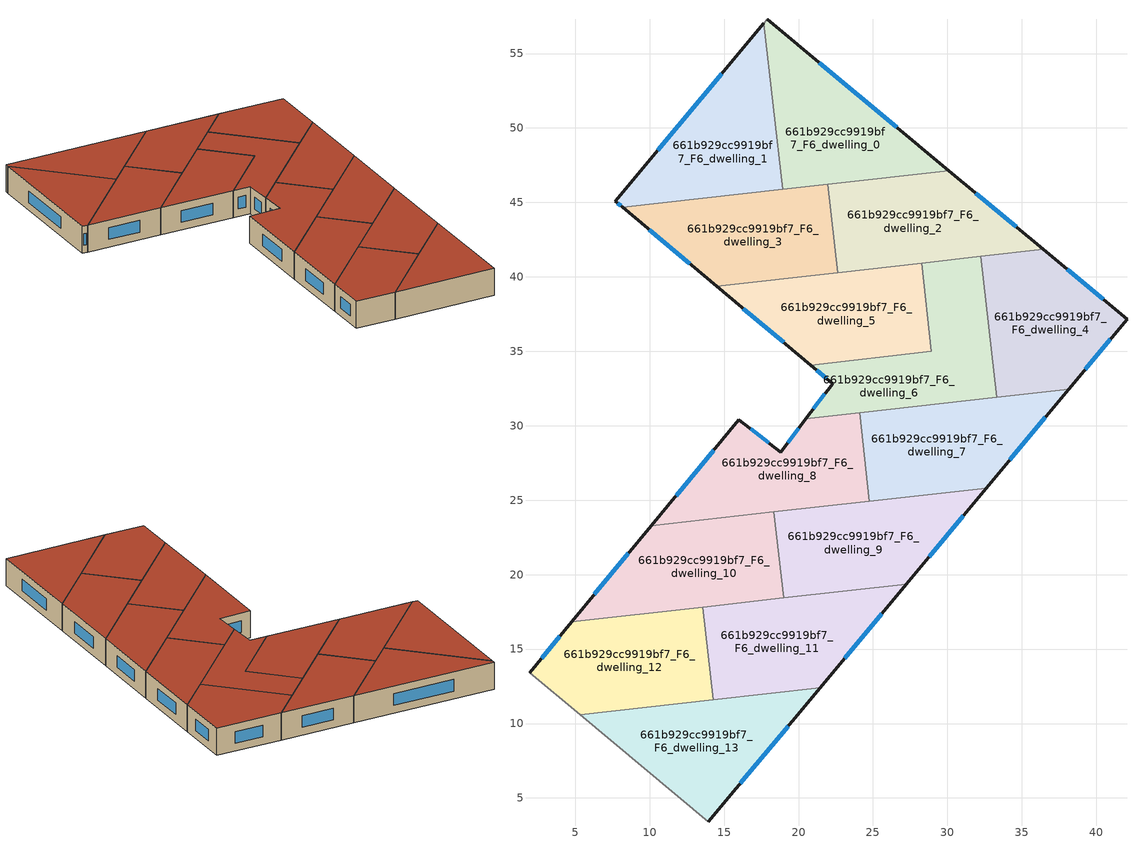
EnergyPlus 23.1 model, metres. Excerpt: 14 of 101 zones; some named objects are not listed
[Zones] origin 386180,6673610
661b929cc9919bf7_F6_dwelling_0
 floor to 661b929cc9919bf7_F5_dwelling_0 (EU_floor_Construction): 30.1,47.13 18.93,45.87 17.68,57.05 17.89,57.3 z18
 wall outside (EU_wall_Construction): 30.1,47.13 17.89,57.3 z18:21
 wall to 661b929cc9919bf7_F6_dwelling_1 (EU_wall_Construction): 17.68,57.05 18.93,45.87 z18:21
 wall adiabatic (EU_wall_Construction): 17.89,57.3 17.68,57.05 z18:21
 wall to 661b929cc9919bf7_F6_dwelling_2 (EU_wall_Construction): 21.97,46.21 30.1,47.13 z18:21
 wall to 661b929cc9919bf7_F6_dwelling_3 (EU_wall_Construction): 18.93,45.87 21.97,46.21 z18:21
 window (EU_Window_Construction): 26.61,50.03 21.37,54.39 z18.86:20.14
 roof outside (EU_roof_Construction): 30.1,47.13 17.89,57.3 17.68,57.05 18.93,45.87 z21
661b929cc9919bf7_F6_dwelling_1
 floor to 661b929cc9919bf7_F5_dwelling_1 (EU_floor_Construction): 17.68,57.05 18.93,45.87 8.19,44.66 7.7,45.07 z18
 wall outside (EU_wall_Construction): 17.68,57.05 7.7,45.07 8.19,44.66 z18:21
 wall to 661b929cc9919bf7_F6_dwelling_3 (EU_wall_Construction): 8.19,44.66 18.93,45.87 z18:21
 window (EU_Window_Construction): 14.83,53.63 10.55,48.49 / 7.84,44.95 8.05,44.78 z18.86:20.14
 roof outside (EU_roof_Construction): 18.93,45.87 17.68,57.05 7.7,45.07 8.19,44.66 z21
661b929cc9919bf7_F6_dwelling_10
 floor to 661b929cc9919bf7_F5_dwelling_10 (EU_floor_Construction): 18.35,24.21 19,18.43 4.76,16.83 10.09,23.28 z18
 wall outside (EU_wall_Construction): 10.09,23.28 4.76,16.83 z18:21
 wall to 661b929cc9919bf7_F6_dwelling_9 (EU_wall_Construction): 19,18.43 18.35,24.21 z18:21
 wall to 661b929cc9919bf7_F6_dwelling_8 (EU_wall_Construction): 18.35,24.21 10.09,23.28 z18:21
 wall to 661b929cc9919bf7_F6_dwelling_12 (EU_wall_Construction): 4.76,16.83 13.56,17.82 z18:21
 wall to 661b929cc9919bf7_F6_dwelling_11 (EU_wall_Construction): 13.56,17.82 19,18.43 z18:21
 window (EU_Window_Construction): 8.57,21.44 6.28,18.68 z18.86:20.14
 roof outside (EU_roof_Construction): 19,18.43 18.35,24.21 10.09,23.28 4.76,16.83 z21
661b929cc9919bf7_F6_dwelling_11
 floor to 661b929cc9919bf7_F5_dwelling_11 (EU_floor_Construction): 27.24,19.36 21.45,12.4 14.27,11.6 13.56,17.82 z18
 wall outside (EU_wall_Construction): 21.45,12.4 27.24,19.36 z18:21
 wall to 661b929cc9919bf7_F6_dwelling_12 (EU_wall_Construction): 13.56,17.82 14.27,11.6 z18:21
 wall to 661b929cc9919bf7_F6_dwelling_13 (EU_wall_Construction): 14.27,11.6 21.45,12.4 z18:21
 wall to 661b929cc9919bf7_F6_dwelling_9 (EU_wall_Construction): 27.24,19.36 19,18.44 z18:21
 window (EU_Window_Construction): 23.1,14.39 25.58,17.37 z18.86:20.14
 roof outside (EU_roof_Construction): 21.45,12.4 27.24,19.36 13.56,17.82 14.27,11.6 z21
661b929cc9919bf7_F6_dwelling_12
 floor to 661b929cc9919bf7_F5_dwelling_12 (EU_floor_Construction): 13.56,17.82 14.27,11.6 5.32,10.59 1.93,13.42 4.76,16.83 z18
 wall outside (EU_wall_Construction): 4.76,16.83 1.93,13.42 z18:21
 wall adiabatic (EU_wall_Construction): 1.93,13.42 5.32,10.59 z18:21
 wall to 661b929cc9919bf7_F6_dwelling_13 (EU_wall_Construction): 5.32,10.59 14.26,11.6 z18:21
 window (EU_Window_Construction): 3.95,15.86 2.74,14.39 z18.86:20.14
 roof outside (EU_roof_Construction): 14.27,11.6 13.56,17.82 4.76,16.83 1.93,13.42 5.32,10.59 z21
661b929cc9919bf7_F6_dwelling_13
 floor to 661b929cc9919bf7_F5_dwelling_13 (EU_floor_Construction): 21.45,12.4 13.95,3.4 5.32,10.59 z18
 wall outside (EU_wall_Construction): 13.95,3.4 21.45,12.4 z18:21
 wall adiabatic (EU_wall_Construction): 5.32,10.59 13.95,3.4 z18:21
 window (EU_Window_Construction): 16.09,5.97 19.3,9.83 z18.86:20.14
 roof outside (EU_roof_Construction): 13.95,3.4 21.45,12.4 5.32,10.59 z21
661b929cc9919bf7_F6_dwelling_2
 floor to 661b929cc9919bf7_F5_dwelling_2 (EU_floor_Construction): 36.44,41.84 22.64,40.29 21.97,46.21 30.1,47.13 z18
 wall outside (EU_wall_Construction): 36.44,41.84 30.1,47.13 z18:21
 wall to 661b929cc9919bf7_F6_dwelling_3 (EU_wall_Construction): 21.97,46.21 22.64,40.29 z18:21
 wall to 661b929cc9919bf7_F6_dwelling_5 (EU_wall_Construction): 22.64,40.29 28.26,40.92 z18:21
 wall to 661b929cc9919bf7_F6_dwelling_4 (EU_wall_Construction): 32.24,41.37 36.44,41.84 z18:21
 wall to 661b929cc9919bf7_F6_dwelling_6 (EU_wall_Construction): 28.26,40.92 32.24,41.37 z18:21
 window (EU_Window_Construction): 34.63,43.35 31.91,45.62 z18.86:20.14
 roof outside (EU_roof_Construction): 36.44,41.84 30.1,47.13 21.97,46.21 22.64,40.29 z21
661b929cc9919bf7_F6_dwelling_3
 floor to 661b929cc9919bf7_F5_dwelling_3 (EU_floor_Construction): 21.97,46.21 22.64,40.29 14.49,39.38 8.19,44.66 z18
 wall outside (EU_wall_Construction): 8.19,44.66 14.49,39.38 z18:21
 wall to 661b929cc9919bf7_F6_dwelling_5 (EU_wall_Construction): 14.49,39.38 22.64,40.29 z18:21
 window (EU_Window_Construction): 9.99,43.15 12.69,40.89 z18.86:20.14
 roof outside (EU_roof_Construction): 22.64,40.29 21.97,46.21 8.19,44.66 14.49,39.38 z21
661b929cc9919bf7_F6_dwelling_4
 floor to 661b929cc9919bf7_F5_dwelling_4 (EU_floor_Construction): 42.06,37.16 38.14,32.45 33.31,31.91 32.24,41.37 36.44,41.84 z18
 wall outside (EU_wall_Construction): 38.14,32.45 42.06,37.16 36.44,41.84 z18:21
 wall to 661b929cc9919bf7_F6_dwelling_6 (EU_wall_Construction): 32.24,41.37 33.31,31.91 z18:21
 wall to 661b929cc9919bf7_F6_dwelling_7 (EU_wall_Construction): 33.31,31.91 38.14,32.45 z18:21
 window (EU_Window_Construction): 39.26,33.8 40.94,35.82 / 40.45,38.5 38.05,40.51 z18.86:20.14
 roof outside (EU_roof_Construction): 38.14,32.45 42.06,37.16 36.44,41.84 32.24,41.37 33.31,31.91 z21
661b929cc9919bf7_F6_dwelling_5
 floor to 661b929cc9919bf7_F5_dwelling_5 (EU_floor_Construction): 28.26,40.92 28.92,34.99 20.8,34.08 14.49,39.38 z18
 wall outside (EU_wall_Construction): 14.49,39.38 20.8,34.08 z18:21
 wall to 661b929cc9919bf7_F6_dwelling_6 (EU_wall_Construction): 20.8,34.08 28.92,34.99 28.26,40.92 z18:21
 window (EU_Window_Construction): 16.29,37.86 19,35.59 z18.86:20.14
 roof outside (EU_roof_Construction): 28.92,34.99 28.26,40.92 14.49,39.38 20.8,34.08 z21
661b929cc9919bf7_F6_dwelling_6
 floor to 661b929cc9919bf7_F5_dwelling_6 (EU_floor_Construction): 32.24,41.37 33.31,31.91 20.49,30.47 22.29,32.83 20.8,34.08 28.92,34.99 28.26,40.92 z18
 wall outside (EU_wall_Construction): 20.8,34.08 22.29,32.83 20.49,30.47 z18:21
 wall to 661b929cc9919bf7_F6_dwelling_8 (EU_wall_Construction): 20.49,30.47 24.09,30.87 z18:21
 wall to 661b929cc9919bf7_F6_dwelling_7 (EU_wall_Construction): 24.09,30.87 33.31,31.91 z18:21
 window (EU_Window_Construction): 21.77,32.16 21,31.14 / 21.23,33.72 21.86,33.19 z18.86:20.14
 roof outside (EU_roof_Construction): 33.31,31.91 32.24,41.37 28.26,40.92 28.92,34.99 20.8,34.08 22.29,32.83 20.49,30.47 z21
661b929cc9919bf7_F6_dwelling_7
 floor to 661b929cc9919bf7_F5_dwelling_7 (EU_floor_Construction): 38.14,32.45 32.61,25.81 24.76,24.93 24.09,30.87 z18
 wall outside (EU_wall_Construction): 32.61,25.81 38.14,32.45 z18:21
 wall to 661b929cc9919bf7_F6_dwelling_8 (EU_wall_Construction): 24.09,30.87 24.76,24.93 z18:21
 wall to 661b929cc9919bf7_F6_dwelling_9 (EU_wall_Construction): 24.76,24.93 32.61,25.81 z18:21
 window (EU_Window_Construction): 34.19,27.71 36.56,30.55 z18.86:20.14
 roof outside (EU_roof_Construction): 32.61,25.81 38.14,32.45 24.09,30.87 24.76,24.93 z21
661b929cc9919bf7_F6_dwelling_8
 floor to 661b929cc9919bf7_F5_dwelling_8 (EU_floor_Construction): 24.09,30.87 24.76,24.93 10.09,23.28 15.99,30.4 18.79,28.23 20.49,30.47 z18
 wall outside (EU_wall_Construction): 20.49,30.47 18.79,28.23 15.99,30.4 10.09,23.28 z18:21
 wall to 661b929cc9919bf7_F6_dwelling_9 (EU_wall_Construction): 18.35,24.21 24.76,24.93 z18:21
 window (EU_Window_Construction): 14.3,28.37 11.78,25.31 / 17.99,28.85 16.79,29.78 / 20,29.83 19.28,28.87 z18.86:20.14
 roof outside (EU_roof_Construction): 24.76,24.93 24.09,30.87 20.49,30.47 18.79,28.23 15.99,30.4 10.09,23.28 z21
661b929cc9919bf7_F6_dwelling_9
 floor to 661b929cc9919bf7_F5_dwelling_9 (EU_floor_Construction): 32.61,25.81 27.24,19.36 19,18.43 18.35,24.21 z18
 wall outside (EU_wall_Construction): 27.24,19.36 32.61,25.81 z18:21
 window (EU_Window_Construction): 28.77,21.2 31.07,23.97 z18.86:20.14
 roof outside (EU_roof_Construction): 27.24,19.36 32.61,25.81 18.35,24.21 19,18.43 z21
[Building]
EU S2 Campaign: North Axis=0; Terrain=City; Solar Distribution=FullExterior
[Site:Location]
Helsinki-Vantaa.AP: Latitude=60.317; Longitude=24.963; Time Zone=2; Elevation=54.6
[SizingPeriod:WeatherFileDays]
AnnualSizingPeriod: Begin Month=1; Begin Day of Month=1; End Month=12; End Day of Month=31; Day of Week for Start Day=Monday; Use Weather File Daylight Saving Period=No; Use Weather File Rain and Snow Indicators=No
[MATERIAL]
EU_InternalMass_Material: Roughness=MediumRough; Thickness=0.1; Conductivity=1; Density=1800; Specific Heat=900; Thermal Absorptance=0.9; Solar Absorptance=0.7; Visible Absorptance=0.7
[MATERIAL:NOMASS] Roughness=MediumRough; Thermal Absorptance=0.9; Solar Absorptance=0.7; Visible Absorptance=0.7
Name | Thermal Resistance
EU_wall_NoMass | 1.10183
EU_roof_NoMass; EU_floor_NoMass | 1.70606
[WINDOWMATERIAL:SIMPLEGLAZINGSYSTEM]
EU_Window_SimpleGlazing: UFactor=3.11035; Solar Heat Gain Coefficient=0.8; Visible Transmittance=0.8
[CONSTRUCTION]
EU_wall_Construction: EU_wall_NoMass
EU_roof_Construction: EU_roof_NoMass
EU_floor_Construction: EU_floor_NoMass
EU_Window_Construction: EU_Window_SimpleGlazing
EU_InternalMass_Construction: EU_InternalMass_Material
[ZONE] Type=1; Multiplier=1; Ceiling Height=autocalculate; Floor Area=autocalculate; Part of Total Floor Area=Yes
Name | Volume
661b929cc9919bf7_F6_dwelling_0 | 197.306
661b929cc9919bf7_F6_dwelling_1 | 197.28
661b929cc9919bf7_F6_dwelling_10; 661b929cc9919bf7_F6_dwelling_3 | 197.274
661b929cc9919bf7_F6_dwelling_11 | 197.284
661b929cc9919bf7_F6_dwelling_12 | 197.295
661b929cc9919bf7_F6_dwelling_13 | 197.289
661b929cc9919bf7_F6_dwelling_2; 661b929cc9919bf7_F6_dwelling_5 | 197.272
661b929cc9919bf7_F6_dwelling_4 | 196.968
661b929cc9919bf7_F6_dwelling_6 | 196.979
661b929cc9919bf7_F6_dwelling_7 | 197.591
661b929cc9919bf7_F6_dwelling_8 | 197.573
661b929cc9919bf7_F6_dwelling_9 | 197.277
[INTERNALMASS] Construction=EU_InternalMass_Construction
Name | Zone or ZoneList | Surface Area
661b929cc9919bf7_F6_dwelling_0_EU_InternalMass | 661b929cc9919bf7_F6_dwelling_0 | 65.7637
661b929cc9919bf7_F6_dwelling_1_EU_InternalMass | 661b929cc9919bf7_F6_dwelling_1 | 65.7606
661b929cc9919bf7_F6_dwelling_2_EU_InternalMass | 661b929cc9919bf7_F6_dwelling_2 | 65.7568
661b929cc9919bf7_F6_dwelling_3_EU_InternalMass | 661b929cc9919bf7_F6_dwelling_3 | 65.7572
661b929cc9919bf7_F6_dwelling_4_EU_InternalMass | 661b929cc9919bf7_F6_dwelling_4 | 65.6548
661b929cc9919bf7_F6_dwelling_5_EU_InternalMass | 661b929cc9919bf7_F6_dwelling_5 | 65.7572
661b929cc9919bf7_F6_dwelling_6_EU_InternalMass | 661b929cc9919bf7_F6_dwelling_6 | 65.6592
661b929cc9919bf7_F6_dwelling_7_EU_InternalMass | 661b929cc9919bf7_F6_dwelling_7 | 65.8635
661b929cc9919bf7_F6_dwelling_8_EU_InternalMass | 661b929cc9919bf7_F6_dwelling_8 | 65.8644
661b929cc9919bf7_F6_dwelling_9_EU_InternalMass | 661b929cc9919bf7_F6_dwelling_9 | 65.7608
661b929cc9919bf7_F6_dwelling_10_EU_InternalMass | 661b929cc9919bf7_F6_dwelling_10 | 65.7576
661b929cc9919bf7_F6_dwelling_11_EU_InternalMass | 661b929cc9919bf7_F6_dwelling_11 | 65.7608
661b929cc9919bf7_F6_dwelling_12_EU_InternalMass | 661b929cc9919bf7_F6_dwelling_12 | 65.7661
661b929cc9919bf7_F6_dwelling_13_EU_InternalMass | 661b929cc9919bf7_F6_dwelling_13 | 65.7628
[OTHEREQUIPMENT] Fuel Type=Electricity; Design Level Calculation Method=Watts/Area; Power per Zone Floor Area=1; Fraction Latent=0; Fraction Radiant=0; Fraction Lost=0; Carbon Dioxide Generation Rate=0; EndUse Subcategory=EU_Step8_InternalGains
Name | Zone or ZoneList or Space or SpaceList | Schedule
EU_Step8_InternalGain_661b929cc9919bf7_F6_dwelling_0_f000 | 661b929cc9919bf7_F6_dwelling_0 | EU_Step8_GainSchedule_661b929cc9919bf7_F6_dwelling_0_f000
EU_Step8_InternalGain_661b929cc9919bf7_F6_dwelling_1_f000 | 661b929cc9919bf7_F6_dwelling_1 | EU_Step8_GainSchedule_661b929cc9919bf7_F6_dwelling_1_f000
EU_Step8_InternalGain_661b929cc9919bf7_F6_dwelling_2_f000 | 661b929cc9919bf7_F6_dwelling_2 | EU_Step8_GainSchedule_661b929cc9919bf7_F6_dwelling_2_f000
EU_Step8_InternalGain_661b929cc9919bf7_F6_dwelling_3_f000 | 661b929cc9919bf7_F6_dwelling_3 | EU_Step8_GainSchedule_661b929cc9919bf7_F6_dwelling_3_f000
EU_Step8_InternalGain_661b929cc9919bf7_F6_dwelling_4_f000 | 661b929cc9919bf7_F6_dwelling_4 | EU_Step8_GainSchedule_661b929cc9919bf7_F6_dwelling_4_f000
EU_Step8_InternalGain_661b929cc9919bf7_F6_dwelling_5_f000 | 661b929cc9919bf7_F6_dwelling_5 | EU_Step8_GainSchedule_661b929cc9919bf7_F6_dwelling_5_f000
EU_Step8_InternalGain_661b929cc9919bf7_F6_dwelling_6_f000 | 661b929cc9919bf7_F6_dwelling_6 | EU_Step8_GainSchedule_661b929cc9919bf7_F6_dwelling_6_f000
EU_Step8_InternalGain_661b929cc9919bf7_F6_dwelling_7_f000 | 661b929cc9919bf7_F6_dwelling_7 | EU_Step8_GainSchedule_661b929cc9919bf7_F6_dwelling_7_f000
EU_Step8_InternalGain_661b929cc9919bf7_F6_dwelling_8_f000 | 661b929cc9919bf7_F6_dwelling_8 | EU_Step8_GainSchedule_661b929cc9919bf7_F6_dwelling_8_f000
EU_Step8_InternalGain_661b929cc9919bf7_F6_dwelling_9_f000 | 661b929cc9919bf7_F6_dwelling_9 | EU_Step8_GainSchedule_661b929cc9919bf7_F6_dwelling_9_f000
EU_Step8_InternalGain_661b929cc9919bf7_F6_dwelling_10_f000 | 661b929cc9919bf7_F6_dwelling_10 | EU_Step8_GainSchedule_661b929cc9919bf7_F6_dwelling_10_f000
EU_Step8_InternalGain_661b929cc9919bf7_F6_dwelling_11_f000 | 661b929cc9919bf7_F6_dwelling_11 | EU_Step8_GainSchedule_661b929cc9919bf7_F6_dwelling_11_f000
EU_Step8_InternalGain_661b929cc9919bf7_F6_dwelling_12_f000 | 661b929cc9919bf7_F6_dwelling_12 | EU_Step8_GainSchedule_661b929cc9919bf7_F6_dwelling_12_f000
EU_Step8_InternalGain_661b929cc9919bf7_F6_dwelling_13_f000 | 661b929cc9919bf7_F6_dwelling_13 | EU_Step8_GainSchedule_661b929cc9919bf7_F6_dwelling_13_f000
[ZONEVENTILATION:DESIGNFLOWRATE] Schedule=EU_AlwaysOn; Design Flow Rate Calculation Method=AirChanges/Hour; Air Changes per Hour=0.756316; Ventilation Type=Natural; Fan Pressure Rise=0; Fan Total Efficiency=1; Constant Term Coefficient=1; Temperature Term Coefficient=0; Velocity Term Coefficient=0; Velocity Squared Term Coefficient=0; Minimum Indoor Temperature=-100; Maximum Indoor Temperature=100; Delta Temperature=-100; Minimum Outdoor Temperature=-100; Maximum Outdoor Temperature=100; Maximum Wind Speed=40
Name | Zone or ZoneList or Space or SpaceList
EU_ConstantAir_661b929cc9919bf7_F6_dwelling_0 | 661b929cc9919bf7_F6_dwelling_0
EU_ConstantAir_661b929cc9919bf7_F6_dwelling_1 | 661b929cc9919bf7_F6_dwelling_1
EU_ConstantAir_661b929cc9919bf7_F6_dwelling_2 | 661b929cc9919bf7_F6_dwelling_2
EU_ConstantAir_661b929cc9919bf7_F6_dwelling_3 | 661b929cc9919bf7_F6_dwelling_3
EU_ConstantAir_661b929cc9919bf7_F6_dwelling_4 | 661b929cc9919bf7_F6_dwelling_4
EU_ConstantAir_661b929cc9919bf7_F6_dwelling_5 | 661b929cc9919bf7_F6_dwelling_5
EU_ConstantAir_661b929cc9919bf7_F6_dwelling_6 | 661b929cc9919bf7_F6_dwelling_6
EU_ConstantAir_661b929cc9919bf7_F6_dwelling_7 | 661b929cc9919bf7_F6_dwelling_7
EU_ConstantAir_661b929cc9919bf7_F6_dwelling_8 | 661b929cc9919bf7_F6_dwelling_8
EU_ConstantAir_661b929cc9919bf7_F6_dwelling_9 | 661b929cc9919bf7_F6_dwelling_9
EU_ConstantAir_661b929cc9919bf7_F6_dwelling_10 | 661b929cc9919bf7_F6_dwelling_10
EU_ConstantAir_661b929cc9919bf7_F6_dwelling_11 | 661b929cc9919bf7_F6_dwelling_11
EU_ConstantAir_661b929cc9919bf7_F6_dwelling_12 | 661b929cc9919bf7_F6_dwelling_12
EU_ConstantAir_661b929cc9919bf7_F6_dwelling_13 | 661b929cc9919bf7_F6_dwelling_13
[HVACTEMPLATE:ZONE:IDEALLOADSAIRSYSTEM] System Availability Schedule=EU_AlwaysOn; Maximum Heating Supply Air Temperature=50; Minimum Cooling Supply Air Temperature=13; Maximum Heating Supply Air Humidity Ratio=0.0156; Minimum Cooling Supply Air Humidity Ratio=0.0077; Heating Limit=NoLimit; Cooling Limit=NoLimit; Heating Availability Schedule=EU_AlwaysOn; Cooling Availability Schedule=EU_CoolingOff; Dehumidification Control Type=ConstantSensibleHeatRatio; Cooling Sensible Heat Ratio=0.7; Dehumidification Setpoint=60; Humidification Control Type=None; Humidification Setpoint=30; Outdoor Air Method=None; Outdoor Air Flow Rate per Person=0.00944; Outdoor Air Flow Rate per Zone Floor Area=0; Outdoor Air Flow Rate per Zone=0; Demand Controlled Ventilation Type=None; Outdoor Air Economizer Type=NoEconomizer; Heat Recovery Type=None; Sensible Heat Recovery Effectiveness=0.7; Latent Heat Recovery Effectiveness=0.65
Name | Template Thermostat
661b929cc9919bf7_F6_dwelling_0 | EU_HeatOnly_661b929cc9919bf7_F6_dwelling_0
661b929cc9919bf7_F6_dwelling_1 | EU_HeatOnly_661b929cc9919bf7_F6_dwelling_1
661b929cc9919bf7_F6_dwelling_2 | EU_HeatOnly_661b929cc9919bf7_F6_dwelling_2
661b929cc9919bf7_F6_dwelling_3 | EU_HeatOnly_661b929cc9919bf7_F6_dwelling_3
661b929cc9919bf7_F6_dwelling_4 | EU_HeatOnly_661b929cc9919bf7_F6_dwelling_4
661b929cc9919bf7_F6_dwelling_5 | EU_HeatOnly_661b929cc9919bf7_F6_dwelling_5
661b929cc9919bf7_F6_dwelling_6 | EU_HeatOnly_661b929cc9919bf7_F6_dwelling_6
661b929cc9919bf7_F6_dwelling_7 | EU_HeatOnly_661b929cc9919bf7_F6_dwelling_7
661b929cc9919bf7_F6_dwelling_8 | EU_HeatOnly_661b929cc9919bf7_F6_dwelling_8
661b929cc9919bf7_F6_dwelling_9 | EU_HeatOnly_661b929cc9919bf7_F6_dwelling_9
661b929cc9919bf7_F6_dwelling_10 | EU_HeatOnly_661b929cc9919bf7_F6_dwelling_10
661b929cc9919bf7_F6_dwelling_11 | EU_HeatOnly_661b929cc9919bf7_F6_dwelling_11
661b929cc9919bf7_F6_dwelling_12 | EU_HeatOnly_661b929cc9919bf7_F6_dwelling_12
661b929cc9919bf7_F6_dwelling_13 | EU_HeatOnly_661b929cc9919bf7_F6_dwelling_13
[SIZING:ZONE] Zone Cooling Design Supply Air Temperature Input Method=SupplyAirTemperature; Zone Cooling Design Supply Air Temperature=13; Zone Heating Design Supply Air Temperature Input Method=SupplyAirTemperature; Zone Heating Design Supply Air Temperature=50; Zone Cooling Design Supply Air Humidity Ratio=0.008; Zone Heating Design Supply Air Humidity Ratio=0.008; Cooling Design Air Flow Method=DesignDay; Cooling Design Air Flow Rate=0; Cooling Minimum Air Flow per Zone Floor Area=0.000762; Cooling Minimum Air Flow=0; Cooling Minimum Air Flow Fraction=0.2; Heating Design Air Flow Method=DesignDay; Heating Design Air Flow Rate=0; Heating Maximum Air Flow per Zone Floor Area=0.002032; Heating Maximum Air Flow=0.141576; Heating Maximum Air Flow Fraction=0.3; Account for Dedicated Outdoor Air System=No; Dedicated Outdoor Air System Control Strategy=NeutralSupplyAir; Dedicated Outdoor Air Low Setpoint Temperature for Design=autosize; Dedicated Outdoor Air High Setpoint Temperature for Design=autosize; Zone Load Sizing Method=Sensible Load Only No Latent Load; Zone Latent Cooling Design Supply Air Humidity Ratio Input Method=HumidityRatioDifference; Zone Cooling Design Supply Air Humidity Ratio Difference=0.005; Zone Latent Heating Design Supply Air Humidity Ratio Input Method=HumidityRatioDifference; Zone Humidification Design Supply Air Humidity Ratio Difference=0.005
661b929cc9919bf7_F6_dwelling_0; 661b929cc9919bf7_F6_dwelling_1; 661b929cc9919bf7_F6_dwelling_2; 661b929cc9919bf7_F6_dwelling_3; 661b929cc9919bf7_F6_dwelling_4; 661b929cc9919bf7_F6_dwelling_5; 661b929cc9919bf7_F6_dwelling_6; 661b929cc9919bf7_F6_dwelling_7; 661b929cc9919bf7_F6_dwelling_8; 661b929cc9919bf7_F6_dwelling_9; 661b929cc9919bf7_F6_dwelling_10; 661b929cc9919bf7_F6_dwelling_11; 661b929cc9919bf7_F6_dwelling_12; 661b929cc9919bf7_F6_dwelling_13
[SCHEDULE:CONSTANT]
Name | Hourly Value
EU_AlwaysOn | 1
EU_CoolingOff | 0
[SCHEDULE:FILE] Column Number=1; Rows to Skip at Top=0; Number of Hours of Data=8760; Column Separator=Comma; Interpolate to Timestep=No; Minutes per Item=60; Adjust Schedule for Daylight Savings=Yes
Name | File
EU_Step8_GainSchedule_661b929cc9919bf7_F6_dwelling_0_f000 | ../../schedules/661b929cc9919bf7/661b929cc9919bf7_F6_dwelling_0_f000_gain.csv
EU_Step8_GainSchedule_661b929cc9919bf7_F6_dwelling_1_f000 | ../../schedules/661b929cc9919bf7/661b929cc9919bf7_F6_dwelling_1_f000_gain.csv
EU_Step8_GainSchedule_661b929cc9919bf7_F6_dwelling_2_f000 | ../../schedules/661b929cc9919bf7/661b929cc9919bf7_F6_dwelling_2_f000_gain.csv
EU_Step8_GainSchedule_661b929cc9919bf7_F6_dwelling_3_f000 | ../../schedules/661b929cc9919bf7/661b929cc9919bf7_F6_dwelling_3_f000_gain.csv
EU_Step8_GainSchedule_661b929cc9919bf7_F6_dwelling_4_f000 | ../../schedules/661b929cc9919bf7/661b929cc9919bf7_F6_dwelling_4_f000_gain.csv
EU_Step8_GainSchedule_661b929cc9919bf7_F6_dwelling_5_f000 | ../../schedules/661b929cc9919bf7/661b929cc9919bf7_F6_dwelling_5_f000_gain.csv
EU_Step8_GainSchedule_661b929cc9919bf7_F6_dwelling_6_f000 | ../../schedules/661b929cc9919bf7/661b929cc9919bf7_F6_dwelling_6_f000_gain.csv
EU_Step8_GainSchedule_661b929cc9919bf7_F6_dwelling_7_f000 | ../../schedules/661b929cc9919bf7/661b929cc9919bf7_F6_dwelling_7_f000_gain.csv
EU_Step8_GainSchedule_661b929cc9919bf7_F6_dwelling_8_f000 | ../../schedules/661b929cc9919bf7/661b929cc9919bf7_F6_dwelling_8_f000_gain.csv
EU_Step8_GainSchedule_661b929cc9919bf7_F6_dwelling_9_f000 | ../../schedules/661b929cc9919bf7/661b929cc9919bf7_F6_dwelling_9_f000_gain.csv
EU_Step8_GainSchedule_661b929cc9919bf7_F6_dwelling_10_f000 | ../../schedules/661b929cc9919bf7/661b929cc9919bf7_F6_dwelling_10_f000_gain.csv
EU_Step8_GainSchedule_661b929cc9919bf7_F6_dwelling_11_f000 | ../../schedules/661b929cc9919bf7/661b929cc9919bf7_F6_dwelling_11_f000_gain.csv
EU_Step8_GainSchedule_661b929cc9919bf7_F6_dwelling_12_f000 | ../../schedules/661b929cc9919bf7/661b929cc9919bf7_F6_dwelling_12_f000_gain.csv
EU_Step8_GainSchedule_661b929cc9919bf7_F6_dwelling_13_f000 | ../../schedules/661b929cc9919bf7/661b929cc9919bf7_F6_dwelling_13_f000_gain.csv
